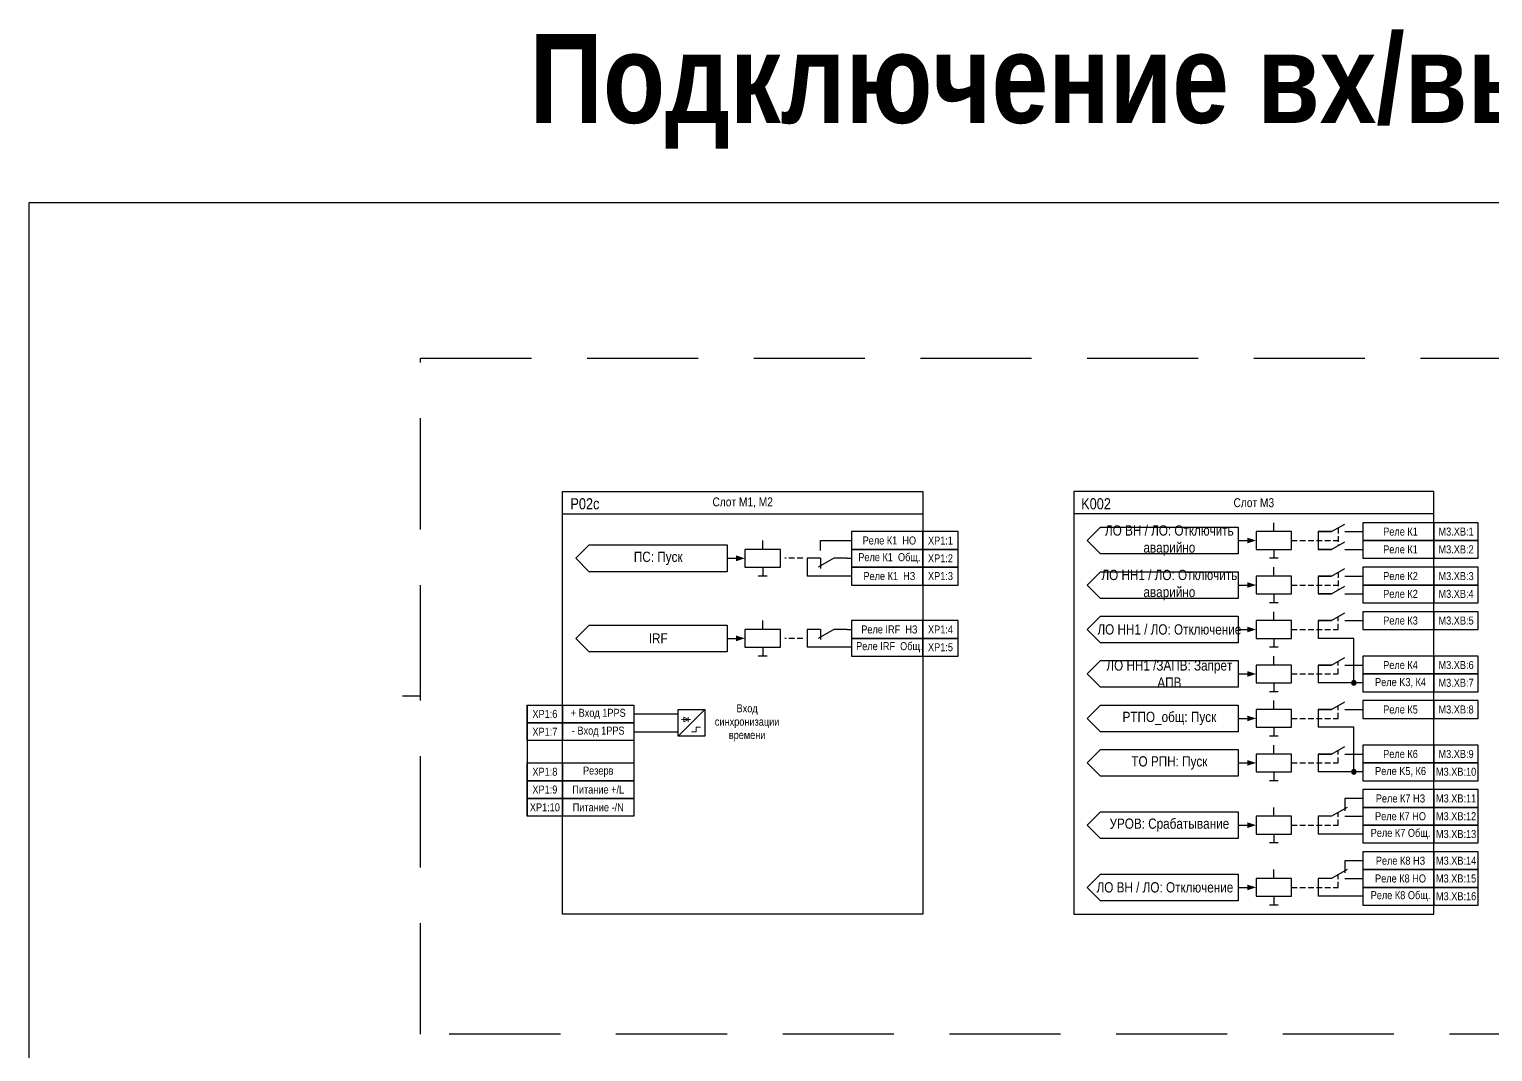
# Model space of a CAD drawing. Header units: millimetres. Extents: x 1657 to 5223, y -558 to 1129.
# Drawn here: x 3847 to 4176.2, y 516.1 to 746 of the extents above; entities that cross this region are included whole.
import ezdxf
from ezdxf.enums import TextEntityAlignment as Align

# ---------------------------------------------------------------- set-up
doc = ezdxf.new("R2010")
doc.units = ezdxf.units.MM
doc.linetypes.add('штриховая2', pattern=[0.375, 0.25, -0.125])
doc.layers.add('_ОРЗ_0.3', color=7, linetype='Continuous', lineweight=30)
doc.layers.add('TEXT', color=7, linetype='Continuous', lineweight=25)
doc.layers.add('Основная', color=7, linetype='Continuous')
doc.styles.add('1.8_Gost_RD', font='ARIALN.TTF', dxfattribs={"height": 1.8})
doc.styles.add('2.5_Gost_RD', font='ARIALN.TTF', dxfattribs={"height": 2.5})
doc.styles.add('2.5_ISOCPEUR', font='isocpeur.ttf', dxfattribs={"width": 0.9, "height": 2.5})

# ---------------------------------------------------------------- blocks, each defined once
blk = doc.blocks.new('*U98')
at = {"layer": 'Основная', "color": 0}
blk.add_line((0, 0), (6, 3.43), dxfattribs=at)
blk = doc.blocks.new('*U109')
at = {"layer": 'Основная', "color": 0}
for p, q in [((-3, 0), (-9, 0)), ((9, 0), (3, 0))]:
    blk.add_line(p, q, dxfattribs=at)
at = {"layer": 'Основная', "ltscale": 0.25, "xscale": -1}
blk.add_blockref('*U98', (3, 0), dxfattribs=at)
at = {"layer": 'Основная', "style": '2.5_ISOCPEUR'}
for tag, p in [('В1', (-14, 6)), ('ОУ', (-2, 10)), ('В2', (-6, 4))]:
    blk.add_attdef(tag, text='', height=2.5, dxfattribs=at).set_placement(p, align=Align.MIDDLE_CENTER)
blk = doc.blocks.new('Точка')
at = {"ltscale": 100}
h = blk.add_hatch(color=256, dxfattribs=at)
h.dxf.hatch_style = 1
edge = h.paths.add_edge_path()
edge.add_arc((0, 0), 0.5, 0, 360)
blk.add_circle((0, 0), 0.5, dxfattribs=at)
blk = doc.blocks.new('*U114')
at = {"ltscale": 0.25}
blk.add_line((0, 0), (3, 0), dxfattribs=at)
blk.add_lwpolyline([(2, 0, 1.3, 0, 0), (4, 0, 0, 0, 0)], format="xyseb", dxfattribs=at)
blk = doc.blocks.new('*U110')
at = {"layer": 'Основная', "color": 0}
blk.add_line((0, 0), (7, -4), dxfattribs=at)
at = {"layer": 'Основная', "ltscale": 0.35}
blk.add_line((6, 0), (6, -4.5), dxfattribs=at)
blk = doc.blocks.new('*U113')
at = {"layer": 'Основная', "color": 0}
for p, q in [((-9, 0), (-3, 0)), ((3, 0), (9, 0))]:
    blk.add_line(p, q, dxfattribs=at)
at = {"layer": 'Основная', "ltscale": 0.25}
blk.add_blockref('*U110', (-3, 0), dxfattribs=at)
at = {"layer": 'Основная', "style": '2.5_ISOCPEUR'}
for tag, p in [('ОУ', (2, 10)), ('В1', (14, 6)), ('В2', (6, 4))]:
    blk.add_attdef(tag, text='', height=2.5, dxfattribs=at).set_placement(p, align=Align.MIDDLE_CENTER)
blk = doc.blocks.new('*U112')
at = {"layer": 'Основная', "color": 0}
for p, q in [((-9, 0), (-3, 0)), ((3, 0), (9, 0))]:
    blk.add_line(p, q, dxfattribs=at)
at = {"layer": 'Основная', "ltscale": 0.25}
blk.add_blockref('*U110', (-3, 0), dxfattribs=at)
at = {"layer": 'Основная', "style": '2.5_ISOCPEUR'}
for tag, p in [('ОУ', (2, 10)), ('В1', (14, 6)), ('В2', (6, 4))]:
    blk.add_attdef(tag, text='', height=2.5, dxfattribs=at).set_placement(p, align=Align.MIDDLE_CENTER)

msp = doc.modelspace()

# ---------------------------------------------------------------- linework, layer by layer
at = {"ltscale": 100}
for p, q in [((4127, 633), (4127, 635)), ((4140, 633), (4137, 633)), ((4146, 633), (4147, 633)), ((4012, 629), (4012, 631)), ((4127, 629), (4127, 627)), ((4140, 629), (4137, 629)), ((4146, 629), (4147, 629)), ((4025, 627), (4022, 627)), ((4031, 627), (4032, 627)), ((4128, 627), (4126, 627)), ((4013, 623), (4011, 623)), ((4012, 625), (4012, 623)), ((4032, 623), (4022, 623)), ((4127, 623), (4127, 625)), ((4140, 623), (4137, 623)), ((4146, 623), (4147, 623)), ((4127, 619), (4127, 617)), ((4140, 619), (4137, 619)), ((4146, 619), (4147, 619)), ((4128, 617), (4126, 617)), ((4012, 611), (4012, 613)), ((4127, 613), (4127, 615)), ((4140, 613), (4137, 613)), ((4146, 613), (4147, 613)), ((4031, 611), (4032, 611)), ((4012, 607), (4012, 605)), ((4032, 607), (4022, 607)), ((4128, 607), (4126, 607)), ((4127, 609), (4127, 607)), ((4145, 609), (4137, 609)), ((4013, 605), (4011, 605)), ((4127, 603), (4127, 605)), ((4140, 603), (4137, 603)), ((4146, 603), (4147, 603)), ((3935, 596), (3931, 596)), ((4128, 597), (4126, 597)), ((4127, 599), (4127, 597)), ((4147, 599), (4137, 599)), ((3959, 594), (3959, 569)), ((4127, 593), (4127, 595)), ((4140, 593), (4137, 593)), ((4146, 593), (4147, 593)), ((4128, 587), (4126, 587)), ((4127, 589), (4127, 587)), ((4145, 589), (4137, 589)), ((3983, 586), (3983, 581)), ((4127, 583), (4127, 585)), ((4140, 583), (4137, 583)), ((4146, 583), (4147, 583)), ((4128, 577), (4126, 577)), ((4127, 579), (4127, 577)), ((4147, 579), (4137, 579)), ((4127, 569), (4127, 571)), ((4140, 569), (4137, 569)), ((4143, 569), (4147, 569)), ((4127, 565), (4127, 563)), ((4147, 565), (4137, 565)), ((4128, 563), (4126, 563)), ((4127, 555), (4127, 557)), ((4140, 555), (4137, 555)), ((4143, 555), (4147, 555)), ((4127, 551), (4127, 549)), ((4147, 551), (4137, 551)), ((4128, 549), (4126, 549))]:
    msp.add_line(p, q, dxfattribs=at)
at = {"linetype": 'штриховая2', "ltscale": 5}
for p, q in [((4021, 627), (4017, 627)), ((4021, 609), (4017, 609))]:
    msp.add_line(p, q, dxfattribs=at)
at = {"lineweight": 13, "ltscale": 0.25}
msp.add_line((3995.25, 591.25), (3995.25, 590.25), dxfattribs=at)
at = {"ltscale": 100}
for points in [[(3847, 707), (4404, 707), (4404, 114), (3847, 114)], [(4048, 633), (4032, 633), (4032, 629), (4048, 629)], [(4056, 633), (4048, 633), (4048, 629), (4056, 629)], [(4131, 633), (4123, 633), (4123, 629), (4131, 629)], [(4163, 635), (4147, 635), (4147, 631), (4163, 631)], [(4173, 635), (4163, 635), (4163, 631), (4173, 631)], [(4016, 629), (4008, 629), (4008, 625), (4016, 625)], [(4048, 629), (4032, 629), (4032, 625), (4048, 625)], [(4056, 629), (4048, 629), (4048, 625), (4056, 625)], [(4163, 631), (4147, 631), (4147, 627), (4163, 627)], [(4173, 631), (4163, 631), (4163, 627), (4173, 627)], [(4048, 625), (4032, 625), (4032, 621), (4048, 621)], [(4056, 625), (4048, 625), (4048, 621), (4056, 621)], [(4131, 623), (4123, 623), (4123, 619), (4131, 619)], [(4163, 625), (4147, 625), (4147, 621), (4163, 621)], [(4173, 625), (4163, 625), (4163, 621), (4173, 621)], [(4163, 621), (4147, 621), (4147, 617), (4163, 617)], [(4173, 621), (4163, 621), (4163, 617), (4173, 617)], [(4048, 613), (4032, 613), (4032, 609), (4048, 609)], [(4056, 613), (4048, 613), (4048, 609), (4056, 609)], [(4131, 613), (4123, 613), (4123, 609), (4131, 609)], [(4163, 615), (4147, 615), (4147, 611), (4163, 611)], [(4173, 615), (4163, 615), (4163, 611), (4173, 611)], [(4016, 611), (4008, 611), (4008, 607), (4016, 607)], [(4048, 609), (4032, 609), (4032, 605), (4048, 605)], [(4056, 609), (4048, 609), (4048, 605), (4056, 605)], [(4131, 603), (4123, 603), (4123, 599), (4131, 599)], [(4163, 605), (4147, 605), (4147, 601), (4163, 601)], [(4173, 605), (4163, 605), (4163, 601), (4173, 601)], [(4163, 601), (4147, 601), (4147, 597), (4163, 597)], [(4173, 601), (4163, 601), (4163, 597), (4173, 597)], [(3959, 594), (3967, 594), (3967, 590), (3959, 590)], [(3967, 594), (3983, 594), (3983, 590), (3967, 590)], [(4131, 593), (4123, 593), (4123, 589), (4131, 589)], [(4163, 595), (4147, 595), (4147, 591), (4163, 591)], [(4173, 595), (4163, 595), (4163, 591), (4173, 591)], [(3959, 590), (3967, 590), (3967, 586), (3959, 586)], [(3967, 590), (3983, 590), (3983, 586), (3967, 586)], [(4131, 583), (4123, 583), (4123, 579), (4131, 579)], [(4163, 585), (4147, 585), (4147, 581), (4163, 581)], [(4173, 585), (4163, 585), (4163, 581), (4173, 581)], [(3959, 581), (3967, 581), (3967, 577), (3959, 577)], [(3967, 581), (3983, 581), (3983, 577), (3967, 577)], [(4163, 581), (4147, 581), (4147, 577), (4163, 577)], [(4173, 581), (4163, 581), (4163, 577), (4173, 577)], [(3959, 577), (3967, 577), (3967, 573), (3959, 573)], [(3967, 577), (3983, 577), (3983, 573), (3967, 573)], [(3959, 573), (3967, 573), (3967, 569), (3959, 569)], [(3967, 573), (3983, 573), (3983, 569), (3967, 569)], [(4163, 575), (4147, 575), (4147, 571), (4163, 571)], [(4173, 575), (4163, 575), (4163, 571), (4173, 571)], [(4088, 570), (4119, 570), (4119, 564), (4088, 564), (4085, 567)], [(4163, 571), (4147, 571), (4147, 567), (4163, 567)], [(4173, 571), (4163, 571), (4163, 567), (4173, 567)], [(4131, 569), (4123, 569), (4123, 565), (4131, 565)], [(4163, 567), (4147, 567), (4147, 563), (4163, 563)], [(4173, 567), (4163, 567), (4163, 563), (4173, 563)], [(4163, 561), (4147, 561), (4147, 557), (4163, 557)], [(4173, 561), (4163, 561), (4163, 557), (4173, 557)], [(4163, 557), (4147, 557), (4147, 553), (4163, 553)], [(4173, 557), (4163, 557), (4163, 553), (4173, 553)], [(4131, 555), (4123, 555), (4123, 551), (4131, 551)], [(4163, 553), (4147, 553), (4147, 549), (4163, 549)], [(4173, 553), (4163, 553), (4163, 549), (4173, 549)]]:
    msp.add_lwpolyline(points, close=True, dxfattribs=at)
at = {"linetype": 'штриховая2', "ltscale": 100}
msp.add_lwpolyline([(3935, 672), (4304, 672), (4304, 520), (3935, 520), (3935, 596)], close=True, dxfattribs=at)
at = {"ltscale": 100}
for points in [[(3967, 637), (4048, 637)], [(4163, 637), (4082, 637)], [(4137, 633), (4137, 629)], [(4025, 628.75), (4025, 631), (4032, 631)], [(4022, 627), (4022, 623)], [(4137, 623), (4137, 619)], [(4137, 613), (4137, 609)], [(4022, 611), (4022, 607)], [(4145, 599), (4145, 609)], [(4137, 603), (4137, 599)], [(4137, 593), (4137, 589)], [(4145, 579), (4145, 589)], [(4137, 583), (4137, 579)], [(4147, 573), (4143, 573), (4143, 570.25)], [(4143.5, 571), (4140, 569)], [(4137, 569), (4137, 565)], [(4143.5, 557), (4140, 555)], [(4147, 559), (4143, 559), (4143, 556.25)], [(4137, 555), (4137, 551)]]:
    msp.add_lwpolyline(points, dxfattribs=at)
at = {"linetype": 'штриховая2', "ltscale": 5}
for points in [[(4141.5, 633.86), (4141.5, 629.86)], [(4131, 631), (4141.5, 631)], [(4141.5, 623.86), (4141.5, 619.86)], [(4131, 621), (4141.5, 621)], [(4131, 611), (4141.5, 611), (4141.5, 613.86)], [(4131, 601), (4141.5, 601), (4141.5, 603.86)], [(4131, 591), (4141.5, 591), (4141.5, 593.86)], [(4131, 581), (4141.5, 581), (4141.5, 583.86)], [(4131, 567), (4141.5, 567), (4141.5, 569.86)], [(4131, 553), (4141.5, 553), (4141.5, 555.86)]]:
    msp.add_lwpolyline(points, dxfattribs=at)
msp.add_lwpolyline([(3993, 593), (3999, 593), (3999, 587), (3993, 587)], close=True)
at = {"lineweight": 13, "ltscale": 0.25}
msp.add_lwpolyline([(3995.25, 590.75), (3994.25, 591.25), (3994.25, 590.25), (3995.25, 590.75)], dxfattribs=at)
at = {"lineweight": 13, "flags": 128}
for points in [[(3994.5, 591.5, 0, 0, 0), (3994.5, 592, 0.25, 0, 0), (3994.5, 592.5, 0, 0, 0)], [(3995, 591.5, 0, 0, 0), (3995, 592, 0.25, 0, 0), (3995, 592.5, 0, 0, 0)]]:
    msp.add_lwpolyline(points, format="xyseb", dxfattribs=at)
at = {"layer": '_ОРЗ_0.3', "ltscale": 100}
for points in [[(3967, 642), (4048, 642), (4048, 547), (3967, 547)], [(4163, 642), (4082, 642), (4082, 547), (4163, 547)]]:
    msp.add_lwpolyline(points, close=True, dxfattribs=at)
at = {"layer": 'Основная', "ltscale": 0.25}
msp.add_line((3999, 593), (3993, 587), dxfattribs=at)
at = {"layer": 'Основная', "color": 0}
for p, q in [((3983, 592), (3993, 592)), ((3983, 588), (3993, 588))]:
    msp.add_line(p, q, dxfattribs=at)
at = {"layer": 'Основная', "color": 0, "lineweight": 13}
msp.add_line((3993.75, 590.75), (3995.75, 590.75), dxfattribs=at)
for p, q in [((3996, 588), (3997, 588)), ((3997, 589), (3998, 589)), ((3997, 588), (3997, 589))]:
    msp.add_line(p, q, dxfattribs=at).dxf.unprotected_set("ltscale", 0)
at = {"layer": 'Основная', "ltscale": 100}
for points in [[(4119, 634), (4119, 628), (4088, 628), (4085, 631), (4088, 634)], [(4004, 630), (4004, 624), (3973, 624), (3970, 627), (3973, 630)], [(4119, 624), (4119, 618), (4088, 618), (4085, 621), (4088, 624)], [(4119, 614), (4119, 608), (4088, 608), (4085, 611), (4088, 614)], [(4004, 612), (4004, 606), (3973, 606), (3970, 609), (3973, 612)], [(4119, 604), (4119, 598), (4088, 598), (4085, 601), (4088, 604)], [(4119, 594), (4119, 588), (4088, 588), (4085, 591), (4088, 594)], [(4119, 584), (4119, 578), (4088, 578), (4085, 581), (4088, 584)], [(4119, 556), (4119, 550), (4088, 550), (4085, 553), (4088, 556)]]:
    msp.add_lwpolyline(points, close=True, dxfattribs=at)

# ---------------------------------------------------------------- block references
at = {"ltscale": 0.35}
for p in [(4119, 631), (4004, 627), (4119, 621), (4004, 609), (4119, 611), (4119, 601), (4119, 591), (4119, 581), (4119, 567), (4119, 553)]:
    msp.add_blockref('*U114', p, dxfattribs=at)
at = {"ltscale": 100, "xscale": -1}
for p in [(4145, 599), (4145, 579)]:
    msp.add_blockref('Точка', p, dxfattribs=at)
at = {"layer": 'Основная', "ltscale": 0.25, "xscale": -0.5, "yscale": 0.5, "zscale": 0.5}
for name, p in [('*U109', (4141.5, 633)), ('*U109', (4141.5, 629)), ('*U113', (4026.5, 627)), ('*U109', (4141.5, 623)), ('*U109', (4141.5, 619)), ('*U109', (4141.5, 613)), ('*U112', (4026.5, 611)), ('*U109', (4141.5, 603)), ('*U109', (4141.5, 593)), ('*U109', (4141.5, 583))]:
    msp.add_blockref(name, p, dxfattribs=at)

# ---------------------------------------------------------------- texts
at = {"ltscale": 100, "attachment_point": 5}
for s, insert, char_height, width, style in [('{\\fArial Narrow|b1|i0|c204|p34;Подключение вх/вых для РЭ}', (4125, 732), 20, 1350, '2.5_Gost_RD'), ('Р02с', (3972, 639.25), 2.5, 10, '2.5_Gost_RD'), ('Слот М1, М2', (4007.5, 639.5), 2, 81, '1.8_Gost_RD'), ('K002', (4087, 639.25), 2.5, 10, '2.5_Gost_RD'), ('Слот М3', (4122.5, 639.5), 2, 81, '1.8_Gost_RD'), ('\\pi1.00001;Реле К1', (4155, 633), 1.8, 16, '1.8_Gost_RD'), ('М3.XB:1', (4168, 633), 1.8, 10, '1.8_Gost_RD'), ('\\pi1.00001;Реле К1  НО', (4040, 631), 1.8, 16, '1.8_Gost_RD'), ('XP1:1', (4052, 631), 1.8, 8, '1.8_Gost_RD'), ('\\pi1.00001;Реле К1', (4155, 629), 1.8, 16, '1.8_Gost_RD'), ('М3.XB:2', (4168, 629), 1.8, 10, '1.8_Gost_RD'), ('\\pi1.00001;Реле К1  Общ.', (4040, 627), 1.8, 16, '1.8_Gost_RD'), ('XP1:2', (4052, 627), 1.8, 8, '1.8_Gost_RD'), ('\\pi1.00001;Реле К1  НЗ', (4040, 623), 1.8, 16, '1.8_Gost_RD'), ('XP1:3', (4052, 623), 1.8, 8, '1.8_Gost_RD'), ('\\pi1.00001;Реле К2', (4155, 623), 1.8, 16, '1.8_Gost_RD'), ('М3.XB:3', (4168, 623), 1.8, 10, '1.8_Gost_RD'), ('\\pi1.00001;Реле К2', (4155, 619), 1.8, 16, '1.8_Gost_RD'), ('М3.XB:4', (4168, 619), 1.8, 10, '1.8_Gost_RD'), ('\\pi1.00001;Реле К3', (4155, 613), 1.8, 16, '1.8_Gost_RD'), ('М3.XB:5', (4168, 613), 1.8, 10, '1.8_Gost_RD'), ('\\pi1.00001;Реле IRF  НЗ', (4040, 611), 1.8, 16, '1.8_Gost_RD'), ('XP1:4', (4052, 611), 1.8, 8, '1.8_Gost_RD'), ('\\pi1.00001;Реле IRF  Общ.', (4040, 607), 1.8, 16, '1.8_Gost_RD'), ('XP1:5', (4052, 607), 1.8, 8, '1.8_Gost_RD'), ('\\pi1.00001;Реле К4', (4155, 603), 1.8, 16, '1.8_Gost_RD'), ('М3.XB:6', (4168, 603), 1.8, 10, '1.8_Gost_RD'), ('\\pi1.00001;Реле K3, К4', (4155, 599), 1.8, 16, '1.8_Gost_RD'), ('М3.XB:7', (4168, 599), 1.8, 10, '1.8_Gost_RD'), ('XP1:6', (3963, 592), 1.8, 8, '1.8_Gost_RD'), ('+ Вход 1PPS', (3975, 592), 1.8, 16, '1.8_Gost_RD'), ('Вход синхронизации времени', (4008.5, 590), 1.8, 19, '1.8_Gost_RD'), ('РТПО_общ: Пуск', (4103.5, 591), 2.3, 31, '2.5_Gost_RD'), ('\\pi1.00001;Реле К5', (4155, 593), 1.8, 16, '1.8_Gost_RD'), ('М3.XB:8', (4168, 593), 1.8, 10, '1.8_Gost_RD'), ('XP1:7', (3963, 588), 1.8, 8, '1.8_Gost_RD'), ('- Вход 1PPS', (3975, 588), 1.8, 16, '1.8_Gost_RD'), ('\\pi1.00001;Реле К6', (4155, 583), 1.8, 16, '1.8_Gost_RD'), ('М3.XB:9', (4168, 583), 1.8, 10, '1.8_Gost_RD'), ('XP1:8', (3963, 579), 1.8, 8, '1.8_Gost_RD'), ('Резерв', (3975, 579), 1.8, 16, '1.8_Gost_RD'), ('ТО РПН: Пуск', (4103.5, 581), 2.3, 31, '2.5_Gost_RD'), ('\\pi1.00001;Реле K5, К6', (4155, 579), 1.8, 16, '1.8_Gost_RD'), ('М3.XB:10', (4168, 579), 1.8, 10, '1.8_Gost_RD'), ('XP1:9', (3963, 575), 1.8, 8, '1.8_Gost_RD'), ('Питание +/L', (3975, 575), 1.8, 16, '1.8_Gost_RD'), ('\\pi1.00001;Реле К7 НЗ', (4155, 573), 1.8, 16, '1.8_Gost_RD'), ('М3.XB:11', (4168, 573), 1.8, 10, '1.8_Gost_RD'), ('XP1:10', (3963, 571), 1.8, 8, '1.8_Gost_RD'), ('Питание -/N', (3975, 571), 1.8, 16, '1.8_Gost_RD'), ('\\pi1.00001;Реле К7 НО', (4155, 569), 1.8, 16, '1.8_Gost_RD'), ('М3.XB:12', (4168, 569), 1.8, 10, '1.8_Gost_RD'), ('\\pi1.00001;Реле К7 Общ.', (4155, 565), 1.8, 16, '1.8_Gost_RD'), ('М3.XB:13', (4168, 565), 1.8, 10, '1.8_Gost_RD'), ('\\pi1.00001;Реле К8 НЗ', (4155, 559), 1.8, 16, '1.8_Gost_RD'), ('М3.XB:14', (4168, 559), 1.8, 10, '1.8_Gost_RD'), ('\\pi1.00001;Реле К8 НО', (4155, 555), 1.8, 16, '1.8_Gost_RD'), ('М3.XB:15', (4168, 555), 1.8, 10, '1.8_Gost_RD'), ('\\pi1.00001;Реле К8 Общ.', (4155, 551), 1.8, 16, '1.8_Gost_RD'), ('М3.XB:16', (4168, 551), 1.8, 10, '1.8_Gost_RD')]:
    msp.add_mtext(s, dxfattribs=dict(at, insert=insert, char_height=char_height, width=width, style=style))
at = {"color": 0, "ltscale": 100, "insert": (4103.5, 567), "char_height": 2.3, "width": 31, "attachment_point": 5, "style": '2.5_Gost_RD'}
msp.add_mtext('{\\C256;УРОВ: Срабатывание}', dxfattribs=at)
at = {"layer": 'TEXT', "ltscale": 100, "char_height": 2.3, "attachment_point": 5, "style": '2.5_Gost_RD'}
for s, insert, width in [('ЛО ВН / ЛО: Отключить аварийно', (4103.5, 631), 32.7284), ('ПС: Пуск', (3988.5, 627), 32.7284), ('ЛО НН1 / ЛО: Отключить аварийно', (4103.5, 621), 32.7284), ('IRF', (3988.5, 609), 32.7284), ('ЛО НН1 / ЛО: Отключение', (4103.5, 611), 31), ('ЛО НН1 /ЗАПВ: Запрет АПВ', (4103.5, 601), 31), ('ЛО ВН / ЛО: Отключение', (4102.5, 553), 31)]:
    msp.add_mtext(s, dxfattribs=dict(at, insert=insert, width=width))

doc.saveas('drawing.dxf')
